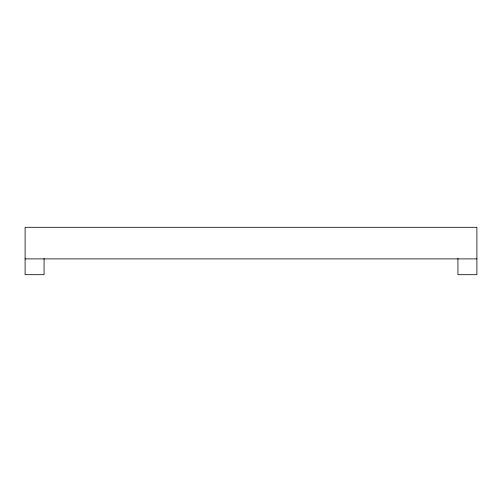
<?xml version="1.0" encoding="UTF-8"?>
<svg xmlns="http://www.w3.org/2000/svg" width="502" height="502" viewBox="0 0 502 502"><rect width="100%" height="100%" fill="white"/><g stroke="black" fill="none" stroke-linecap="round" stroke-linejoin="round"><path stroke-width="0.75" d="M25.1 258.9L476.9 258.9M457.943 258.511L457.943 274.694L476.9 274.694L476.9 227.306L25.1 227.306L25.1 274.694L44.057 274.694L44.057 258.511"/></g></svg>
